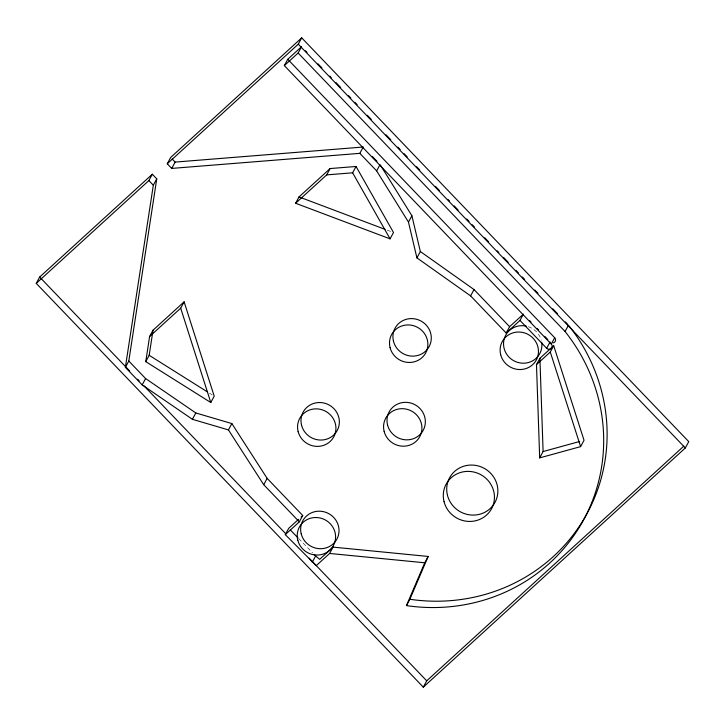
<?xml version="1.0" encoding="UTF-8"?>
<svg xmlns="http://www.w3.org/2000/svg" width="725" height="725" viewBox="0 0 725 725"><rect width="100%" height="100%" fill="white"/><g stroke="black" fill="none" stroke-linecap="round" stroke-linejoin="round"><path stroke-width="0.54" stroke-dasharray="3.62 2.72" d="M387.204 230.151L391.4 231.737M209.434 393.177L212.298 394.98M298.727 538.575L312.566 552.794M528.344 326.694A19.367 18.596 28.4 0 1 541.24 340.143"/><path stroke-width="1.09" d="M568.482 325.153L565.056 331.488A178.296 171.218 28.4 0 1 581.486 523.658A178.296 171.218 28.4 0 1 406.444 605.602L409.87 599.267L428.176 556.447L333.038 547.121L329.612 553.456L316.236 565.672L285.297 534.651L299.316 521.846L263.728 484.717L228.438 429.916L192.397 419.304L142.182 384.893L125.371 367.358L153.328 185.201L156.754 178.867L152.304 174.227L39.676 277.032L36.25 283.375L423.291 687.155L685.324 447.968L688.75 441.625L301.709 37.845L170.692 157.443L167.267 163.778L171.716 168.417L359.827 153.347L376.638 170.882L408.465 222.077L416.92 257.873L470.597 295.891L506.186 333.02L519.979 320.432L523.405 314.097L509.612 326.685L506.186 333.02M125.371 367.358L128.796 361.023L156.754 178.867M145.752 361.639L149.604 336.536L153.029 330.201L184.114 301.827L214.219 396.176L210.785 402.511L145.752 361.639L149.178 355.304L153.029 330.201M406.444 605.602L424.75 562.781L428.176 556.447M36.25 283.375L148.879 180.561L152.304 174.227M171.716 168.417L175.142 162.083L363.252 147.012L359.827 153.347M284.345 65.613L287.771 59.278L301.564 46.681L298.138 53.025L284.345 65.613L551.272 344.076A3.226 3.099 28.4 0 1 551.19 348.498A3.226 3.099 28.4 0 1 546.668 348.272L519.979 320.432M167.267 163.778L298.283 44.18L301.709 37.845M149.604 336.536L180.688 308.161L184.114 301.827M142.182 384.893L145.607 378.559L128.796 361.023M295.61 203.254L299.035 196.919L330.12 168.553L356.048 166.478L393.503 232.526L390.077 238.86L295.61 203.254L326.694 174.888L330.12 168.553M192.397 419.304L195.823 412.96L231.864 423.581L267.153 478.382L302.742 515.511L299.316 521.846M326.694 174.888L352.622 172.813L356.048 166.478M228.438 429.916L231.864 423.581M376.638 170.882L380.063 164.548M263.728 484.717L267.153 478.382M408.465 222.077L411.891 215.742L380.652 165.499M416.92 257.873L420.346 251.53L411.891 215.742M285.297 534.651L288.722 528.317L298.618 519.281M312.221 562.283L315.647 555.948L314.106 554.371M470.597 295.891L474.023 289.556L420.346 251.53M536.482 364.63L539.908 358.286L553.701 345.698L584.033 440.292L580.607 446.627L539.681 457.883L536.482 364.63L550.275 352.033L553.701 345.698M546.668 348.272L550.094 341.937M551.272 344.076L554.697 337.741L287.771 59.278M539.681 457.883L543.107 451.539L539.908 358.286M423.291 687.155L426.717 680.82L683.748 446.201M301.093 517.016L302.742 515.511M333.038 547.121L319.662 559.338L315.647 555.948M543.107 451.539L579.728 441.471M329.612 553.456L424.75 562.781M299.035 196.919L385.102 229.363M149.178 355.304L207.522 391.971M145.607 378.559L195.823 412.96M290.263 529.893L297.957 537.787M305.479 50.768L307.038 52.399M318.003 63.836L321.918 67.914M329.739 76.08L331.307 77.72M336.001 82.614L340.705 87.517M348.526 95.682L350.873 98.129M354.788 102.216L357.135 104.663M367.312 115.284L371.227 119.362M386.099 134.877L390.793 139.78M397.844 147.13L400.191 149.577M404.106 153.664L407.233 156.926M416.63 166.732L419.757 169.994M435.417 186.325L439.332 190.412M447.941 199.393L449.509 201.024M454.203 205.927L458.118 210.014M466.728 218.995L469.075 221.442M472.202 224.714L474.558 227.161M484.726 237.773L488.641 241.86M497.25 250.841L498.818 252.472M503.513 257.375L508.216 262.278M516.037 270.443L518.393 272.89M522.299 276.977L524.655 279.424M534.823 290.036L537.959 293.308M552.831 308.823L557.525 313.726M565.355 321.891L567.702 324.338M298.283 44.18L685.324 447.968M298.138 53.025L565.056 331.488M372.423 156.582L377.009 161.358M529.504 320.459L531.035 322.045M537.134 328.416L538.657 330.002M544.756 336.373L547.81 339.554M474.023 289.556L509.612 326.685M172.178 158.993L175.142 162.083M148.879 180.561L153.328 185.201M39.676 277.032L129.775 371.037M137.614 379.202L139.182 380.843M143.876 385.745L285.686 533.691M309.194 558.214L426.717 680.82M352.622 172.813L390.077 238.86M550.275 352.033L580.607 446.627M180.688 308.161L210.785 402.511M554.697 337.741A3.226 3.099 28.4 0 1 553.175 342.898M569.134 325.978A178.296 171.218 28.4 0 1 584.658 517.759A178.296 171.218 28.4 0 1 409.87 599.267M541.684 342.236A19.367 18.596 28.4 0 1 523.477 363.216A19.367 18.596 28.4 0 1 503.576 342.454A19.367 18.596 28.4 0 1 526.232 326.114M444.044 501.664A25.819 24.795 28.4 0 0 486.665 514.977A25.819 24.795 28.4 0 0 475.899 472.591A25.819 24.795 28.4 0 0 444.044 501.664M384.132 431.375A19.367 18.596 28.4 0 0 416.096 441.353A19.367 18.596 28.4 0 0 408.021 409.571A19.367 18.596 28.4 0 0 384.132 431.375M297.794 540.225A19.367 18.596 28.4 0 0 329.757 550.212A19.367 18.596 28.4 0 0 321.683 518.42A19.367 18.596 28.4 0 0 297.794 540.225M298.129 431.565A19.367 18.596 28.4 0 0 330.093 441.552A19.367 18.596 28.4 0 0 322.018 409.761A19.367 18.596 28.4 0 0 298.129 431.565M390.068 347.638A19.367 18.596 28.4 0 0 422.032 357.624A19.367 18.596 28.4 0 0 413.957 325.833A19.367 18.596 28.4 0 0 390.068 347.638M447.47 495.329A25.819 24.795 28.4 0 0 490.091 508.633A25.819 24.795 28.4 0 0 479.325 466.257A25.819 24.795 28.4 0 0 447.47 495.329M387.567 425.04A19.367 18.596 28.4 0 0 419.521 435.018A19.367 18.596 28.4 0 0 411.447 403.236A19.367 18.596 28.4 0 0 387.567 425.04M393.494 341.303A19.367 18.596 28.4 0 0 425.457 351.29A19.367 18.596 28.4 0 0 417.382 319.498A19.367 18.596 28.4 0 0 393.494 341.303M301.555 425.231A19.367 18.596 28.4 0 0 333.518 435.218A19.367 18.596 28.4 0 0 325.443 403.426A19.367 18.596 28.4 0 0 301.555 425.231M301.219 533.89A19.367 18.596 28.4 0 0 333.183 543.877A19.367 18.596 28.4 0 0 325.108 512.086A19.367 18.596 28.4 0 0 301.219 533.89M500.676 354.724A19.367 18.596 28.4 0 0 532.63 364.702A19.367 18.596 28.4 0 0 524.556 332.92A19.367 18.596 28.4 0 0 500.676 354.724"/></g></svg>
